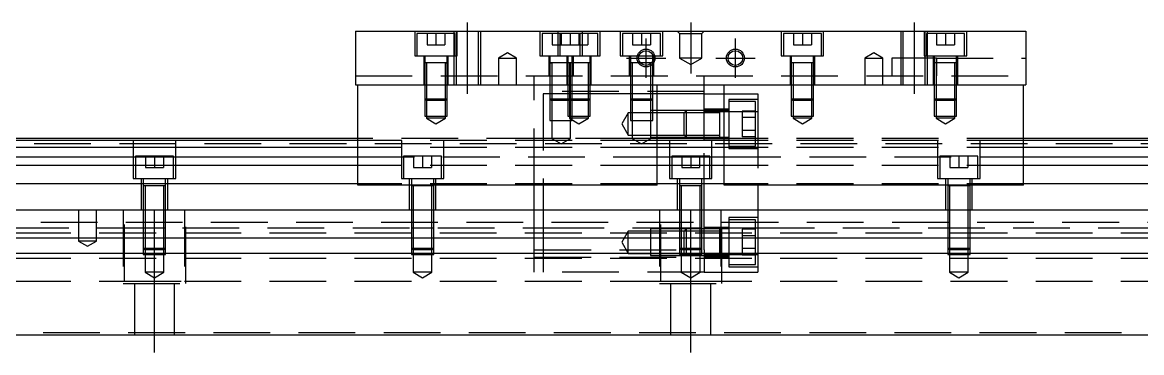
# Model space of a CAD drawing. Extents: x -20 to 990, y -288 to 102.
# Drawn here: x 230.4 to 480.9, y -243 to -169 of the extents above; entities that cross this region are included whole.
import ezdxf

# ---------------------------------------------------------------- set-up
doc = ezdxf.new("R2010")
doc.units = 0
doc.linetypes.add('CENTER', pattern=[50.8, 31.75, -6.35, 6.35, -6.35])
doc.linetypes.add('DASHED', pattern=[19.05, 12.7, -6.35])
doc.layers.get('0').update_dxf_attribs({"linetype": 'CONTINUOUS'})
doc.layers.add('CENTER', color=1, linetype='CENTER')

msp = doc.modelspace()

# ---------------------------------------------------------------- linework, layer by layer
at = {"color": 7, "linetype": 'CONTINUOUS'}
for p, q in [((305, -170.98), (305, -182.98)), ((305, -170.98), (455, -170.98)), ((455, -170.98), (455, -182.98)), ((371.500006, -178.08), (371.229838, -178.08)), ((305, -182.98), (455, -182.98)), ((305.5, -205.48), (305.5, -182.98)), ((372.5, -205.48), (372.5, -182.98)), ((383, -195.48), (383, -182.98)), ((383, -184.98), (387.5, -184.98)), ((387.5, -205.48), (387.5, -182.98)), ((454.5, -205.48), (454.5, -182.98)), ((305.5, -194.98), (28, -194.98)), ((703, -194.98), (454.5, -194.98)), ((305.5, -195.48), (0, -195.48)), ((305.5, -197.019608), (0, -197.019608)), ((387.5, -195.48), (372.5, -195.48)), ((387.5, -197.019608), (372.5, -197.019608)), ((760, -195.48), (454.5, -195.48)), ((760, -197.019608), (454.5, -197.019608)), ((0, -199.140392), (305.5, -199.140392)), ((372.5, -199.140392), (387.5, -199.140392)), ((454.5, -199.140392), (760, -199.140392)), ((305.5, -201.050532), (0, -201.050532)), ((387.5, -201.050532), (372.5, -201.050532)), ((760, -201.050532), (454.5, -201.050532)), ((305.5, -205.161934), (0, -205.161934)), ((387.5, -205.161934), (372.5, -205.161934)), ((760, -205.161934), (454.5, -205.161934)), ((372.5, -205.48), (305.5, -205.48)), ((454.5, -205.48), (387.5, -205.48)), ((0, -210.98), (760, -210.98)), ((0, -217.28), (760, -217.28)), ((0, -220.68), (760, -220.68)), ((0, -238.98), (760, -238.98))]:
    msp.add_line(p, q, dxfattribs=at)
at = {"color": 3, "linetype": 'DASHED'}
for p, q in [((318.25, -170.98), (318.25, -176.48)), ((327.25, -171.48), (318.75, -171.48)), ((318.75, -171.48), (318.75, -176.48)), ((321, -171.48), (321, -173.98)), ((323, -171.48), (323, -173.98)), ((325, -171.48), (325, -173.98)), ((327.000006, -170.98), (327.000006, -171.48)), ((327.000006, -171.48), (327.000006, -176.48)), ((327.25, -176.48), (327.25, -171.48)), ((327.5, -170.98), (327.5, -182.98)), ((327.75, -176.48), (327.75, -170.98)), ((332.5, -182.98), (332.5, -170.98)), ((332.999994, -182.98), (332.999994, -170.98)), ((346.25, -170.98), (346.25, -176.48)), ((350.75, -171.48), (346.75, -171.48)), ((346.75, -171.48), (346.75, -176.48)), ((349, -171.48), (349, -173.98)), ((350.25, -170.98), (350.25, -176.48)), ((359.25, -171.48), (350.75, -171.48)), ((350.75, -171.48), (350.75, -176.48)), ((351, -171.48), (351, -173.98)), ((353, -171.48), (353, -173.98)), ((355, -171.48), (355, -173.98)), ((355.25, -176.48), (355.25, -171.48)), ((355.75, -176.48), (355.75, -170.98)), ((357, -171.48), (357, -173.98)), ((359.25, -176.48), (359.25, -171.48)), ((359.75, -176.48), (359.75, -170.98)), ((364.25, -170.98), (364.25, -176.48)), ((373.25, -171.48), (364.75, -171.48)), ((364.75, -171.48), (364.75, -176.48)), ((367, -171.48), (367, -173.98)), ((369, -171.48), (369, -173.98)), ((371, -171.48), (371, -173.98)), ((373.25, -176.48), (373.25, -171.48)), ((373.75, -176.48), (373.75, -170.98)), ((377.5, -171.48), (377, -170.98)), ((377.5, -171.48), (377.5, -176.98)), ((377.5, -171.48), (382.5, -171.48)), ((382.5, -171.48), (383, -170.98)), ((382.5, -176.98), (382.5, -171.48)), ((400.25, -170.98), (400.25, -176.48)), ((409.25, -171.48), (400.75, -171.48)), ((400.75, -171.48), (400.75, -176.48)), ((403, -171.48), (403, -173.98)), ((405, -171.48), (405, -173.98)), ((407, -171.48), (407, -173.98)), ((409.25, -176.48), (409.25, -171.48)), ((409.75, -176.48), (409.75, -170.98)), ((427.000006, -170.98), (427.000006, -182.98)), ((427.5, -170.98), (427.5, -182.98)), ((432.25, -170.98), (432.25, -176.48)), ((432.5, -182.98), (432.5, -170.98)), ((441.25, -171.48), (432.75, -171.48)), ((432.75, -171.48), (432.75, -176.48)), ((432.999994, -171.48), (432.999994, -170.98)), ((432.999994, -176.48), (432.999994, -171.48)), ((435, -171.48), (435, -173.98)), ((437, -171.48), (437, -173.98)), ((439, -171.48), (439, -173.98)), ((441.25, -176.48), (441.25, -171.48)), ((441.75, -176.48), (441.75, -170.98)), ((321, -173.98), (323, -173.98)), ((323, -173.98), (325, -173.98)), ((349, -173.98), (351, -173.98)), ((351, -173.98), (353, -173.98)), ((353, -173.98), (355, -173.98)), ((355, -173.98), (357, -173.98)), ((367, -173.98), (369, -173.98)), ((369, -173.98), (371, -173.98)), ((403, -173.98), (405, -173.98)), ((405, -173.98), (407, -173.98)), ((435, -173.98), (437, -173.98)), ((437, -173.98), (439, -173.98)), ((318.25, -176.48), (327.75, -176.48)), ((320.25, -176.48), (320.25, -182.98)), ((320.5, -176.48), (320.5, -178.08)), ((325.5, -178.08), (325.5, -176.48)), ((325.75, -182.98), (325.75, -176.48)), ((327.000006, -176.48), (327.000006, -182.98)), ((339, -175.8253), (337, -176.98)), ((337, -176.98), (339, -176.98)), ((337, -176.98), (337, -182.98)), ((341, -176.98), (339, -175.8253)), ((339, -176.98), (341, -176.98)), ((341, -182.98), (341, -176.98)), ((346.25, -176.48), (350.25, -176.48)), ((348.25, -176.48), (348.25, -180.98)), ((348.5, -176.48), (348.5, -178.08)), ((350.25, -176.48), (359.75, -176.48)), ((352.25, -176.48), (352.25, -182.98)), ((352.5, -176.48), (352.5, -178.08)), ((353.5, -178.08), (353.5, -176.48)), ((353.75, -180.98), (353.75, -176.48)), ((357.5, -178.08), (357.5, -176.48)), ((357.75, -182.98), (357.75, -176.48)), ((364.25, -176.48), (373.75, -176.48)), ((366.25, -176.48), (366.25, -180.98)), ((366.5, -176.48), (366.5, -178.08)), ((371.5, -177.667386), (371.5, -176.48)), ((371.5, -178.08), (371.5, -177.667386)), ((371.75, -180.98), (371.75, -176.48)), ((382.5, -176.98), (377.5, -176.98)), ((377.5, -176.98), (380, -178.423376)), ((380, -178.423376), (382.5, -176.98)), ((400.25, -176.48), (409.75, -176.48)), ((402.25, -176.48), (402.25, -182.98)), ((402.5, -176.48), (402.5, -178.08)), ((407.5, -178.08), (407.5, -176.48)), ((407.75, -182.98), (407.75, -176.48)), ((421, -175.8253), (419, -176.98)), ((419, -176.98), (421, -176.98)), ((419, -176.98), (419, -182.98)), ((423, -176.98), (421, -175.8253)), ((421, -176.98), (423, -176.98)), ((423, -182.98), (423, -176.98)), ((425, -176.98), (425, -180.98)), ((435, -176.98), (425, -176.98)), ((432.25, -176.48), (441.75, -176.48)), ((432.999994, -182.98), (432.999994, -176.48)), ((434.25, -176.48), (434.25, -182.98)), ((434.5, -176.48), (434.5, -178.08)), ((435, -176.98), (455, -176.98)), ((435, -180.98), (435, -176.98)), ((435, -176.98), (435, -178.08)), ((439.5, -178.08), (439.5, -176.48)), ((439.75, -182.98), (439.75, -176.48)), ((320.5, -178.075), (320.5, -178.08)), ((325.5, -178.08), (320.5, -178.08)), ((320.5, -178.08), (320.5, -178.085)), ((320.5, -178.08), (320.5, -182.97998)), ((320.9, -178.08), (320.9, -182.97998)), ((325.1, -182.97998), (325.1, -178.08)), ((325.242602, -178.08), (325.5, -178.08)), ((325.5, -178.08), (325.5, -178.075)), ((325.5, -178.085), (325.5, -178.08)), ((325.5, -182.97998), (325.5, -178.08)), ((348.5, -178.075), (348.5, -178.08)), ((348.5, -178.08), (348.757448, -178.08)), ((353.5, -178.08), (348.5, -178.08)), ((348.5, -178.08), (348.5, -180.97998)), ((348.5, -178.08), (348.5, -178.085)), ((348.9, -178.08), (348.9, -186.48)), ((352.5, -178.075), (352.5, -178.08)), ((357.5, -178.08), (352.5, -178.08)), ((352.5, -178.08), (352.5, -178.085)), ((352.5, -178.08), (352.5, -182.97998)), ((352.9, -178.08), (352.9, -186.48)), ((353.1, -186.48), (353.1, -178.08)), ((353.5, -178.08), (353.5, -178.075)), ((353.5, -180.97998), (353.5, -178.08)), ((353.5, -178.085), (353.5, -178.08)), ((357.1, -186.48), (357.1, -178.08)), ((357.5, -178.08), (357.5, -178.075)), ((357.5, -178.085), (357.5, -178.08)), ((357.5, -182.97998), (357.5, -178.08)), ((366.5, -178.075), (366.5, -178.08)), ((371.5, -178.08), (366.5, -178.08)), ((366.5, -178.08), (366.5, -178.085)), ((366.5, -178.08), (366.5, -180.97998)), ((366.9, -178.08), (366.9, -186.48)), ((371.1, -186.48), (371.1, -178.08)), ((371.242602, -178.08), (371.5, -178.08)), ((371.5, -178.08), (371.5, -178.075)), ((371.5, -178.085), (371.5, -178.08)), ((371.5, -178.302876), (371.5, -178.08)), ((371.5, -180.97998), (371.5, -178.302876)), ((402.5, -178.075), (402.5, -178.08)), ((407.5, -178.08), (402.5, -178.08)), ((402.5, -178.08), (402.5, -178.085)), ((402.5, -178.08), (402.5, -182.97998)), ((402.9, -178.08), (402.9, -186.48)), ((407.1, -186.48), (407.1, -178.08)), ((407.5, -178.08), (407.5, -178.075)), ((407.5, -178.085), (407.5, -178.08)), ((407.5, -182.97998), (407.5, -178.08)), ((434.5, -178.075), (434.5, -178.08)), ((439.5, -178.08), (434.5, -178.08)), ((434.5, -178.08), (434.5, -182.97998)), ((434.5, -178.08), (434.5, -178.085)), ((434.9, -178.08), (434.9, -186.48)), ((435, -178.08), (435, -180.98)), ((439.1, -186.48), (439.1, -178.08)), ((439.5, -178.08), (439.5, -178.075)), ((439.5, -182.97998), (439.5, -178.08)), ((439.5, -178.085), (439.5, -178.08)), ((305, -180.98), (455, -180.98)), ((345, -182.98), (345, -180.98)), ((348.5, -180.98), (348.5, -182.98)), ((348.500006, -180.98), (348.500006, -182.98)), ((353.499994, -182.98), (353.499994, -180.98)), ((353.5, -182.98), (353.5, -180.98)), ((366.5, -180.98), (366.5, -182.98)), ((366.500006, -180.98), (366.500006, -182.98)), ((366.9, -180.98), (371.1, -180.98)), ((371.499994, -182.98), (371.499994, -180.98)), ((371.5, -182.98), (371.5, -180.98)), ((383, -182.98), (383, -180.98)), ((320.5, -182.98), (320.5, -186.08)), ((320.500006, -182.98), (320.500006, -186.080006)), ((320.9, -182.98), (320.9, -186.48)), ((325.1, -186.48), (325.1, -182.98)), ((325.499994, -186.080006), (325.499994, -182.98)), ((325.5, -186.08), (325.5, -182.98)), ((345, -205.48), (345, -182.98)), ((383, -184.48), (345, -184.48)), ((347, -184.98), (347, -203.98)), ((348.5, -184.98), (347, -184.98)), ((348.5, -182.98), (348.5, -186.08)), ((348.9, -184.98), (348.5, -184.98)), ((348.500006, -182.98), (348.500006, -186.080006)), ((352.5, -184.98), (348.9, -184.98)), ((352.5, -182.98), (352.5, -186.08)), ((352.9, -184.98), (352.5, -184.98)), ((352.500006, -182.98), (352.500006, -186.080006)), ((353.1, -184.98), (352.9, -184.98)), ((353.5, -184.98), (353.1, -184.98)), ((353.499994, -186.080006), (353.499994, -182.98)), ((353.5, -186.08), (353.5, -182.98)), ((357.1, -184.98), (353.5, -184.98)), ((357.5, -184.98), (357.1, -184.98)), ((357.499994, -186.080006), (357.499994, -182.98)), ((357.5, -186.08), (357.5, -182.98)), ((366.5, -184.98), (357.5, -184.98)), ((366.5, -182.98), (366.5, -186.08)), ((366.9, -184.98), (366.5, -184.98)), ((366.500006, -182.98), (366.500006, -186.080006)), ((371.1, -184.98), (366.9, -184.98)), ((371.5, -184.98), (371.1, -184.98)), ((371.499994, -186.080006), (371.499994, -182.98)), ((371.5, -186.08), (371.5, -182.98)), ((372.5, -184.98), (371.5, -184.98)), ((383, -184.98), (372.5, -184.98)), ((387.5, -184.98), (395, -184.98)), ((395, -184.98), (395, -188.98)), ((402.5, -182.98), (402.5, -186.08)), ((402.500006, -182.98), (402.500006, -186.080006)), ((407.499994, -186.080006), (407.499994, -182.98)), ((407.5, -186.08), (407.5, -182.98)), ((434.5, -182.98), (434.5, -186.08)), ((434.500006, -182.98), (434.500006, -186.080006)), ((439.499994, -186.080006), (439.499994, -182.98)), ((439.5, -186.08), (439.5, -182.98)), ((320.5, -186.08), (325.5, -186.08)), ((320.5, -186.08), (320.9, -186.48)), ((320.500006, -186.08002), (320.500006, -189.98)), ((325.1, -186.48), (320.9, -186.48)), ((320.9, -186.48002), (320.9, -189.98)), ((325.1, -186.48), (325.5, -186.08)), ((325.1, -189.98), (325.1, -186.48002)), ((325.499994, -189.98), (325.499994, -186.08002)), ((348.5, -186.08), (352.5, -186.08)), ((348.5, -186.08), (348.9, -186.48)), ((348.500006, -186.08002), (348.500006, -190.98)), ((352.500006, -186.48), (348.9, -186.48)), ((348.9, -186.48002), (348.9, -190.98)), ((352.5, -186.08), (357.5, -186.08)), ((352.5, -186.08), (352.9, -186.48)), ((352.500006, -186.08002), (352.500006, -189.98)), ((352.9, -186.48), (352.500006, -186.48)), ((357.1, -186.48), (352.9, -186.48)), ((352.9, -186.48002), (352.9, -189.98)), ((353.1, -186.48), (353.5, -186.08)), ((353.1, -190.98), (353.1, -186.48002)), ((353.499994, -186.48), (353.499994, -186.08002)), ((353.499994, -189.98), (353.499994, -186.48)), ((357.1, -186.48), (357.5, -186.08)), ((357.1, -189.98), (357.1, -186.48002)), ((357.499994, -189.98), (357.499994, -186.08002)), ((366.5, -186.08), (371.5, -186.08)), ((366.5, -186.08), (366.9, -186.48)), ((366.500006, -186.08002), (366.500006, -190.98)), ((371.1, -186.48), (366.9, -186.48)), ((366.9, -186.48002), (366.9, -190.98)), ((371.1, -186.48), (371.5, -186.08)), ((371.1, -190.98), (371.1, -186.48002)), ((371.499994, -190.98), (371.499994, -186.08002)), ((388.5, -186.23), (388.5, -197.23)), ((395, -186.23), (388.5, -186.23)), ((394.5, -186.73), (388.5, -186.73)), ((394.5, -196.73), (394.5, -186.73)), ((402.5, -186.08), (407.5, -186.08)), ((402.5, -186.08), (402.9, -186.48)), ((402.500006, -186.08002), (402.500006, -189.98)), ((407.1, -186.48), (402.9, -186.48)), ((402.9, -186.48002), (402.9, -189.98)), ((407.1, -186.48), (407.5, -186.08)), ((407.1, -189.98), (407.1, -186.48002)), ((407.499994, -189.98), (407.499994, -186.08002)), ((434.5, -186.08), (439.5, -186.08)), ((434.5, -186.08), (434.9, -186.48)), ((434.500006, -186.08002), (434.500006, -189.98)), ((439.1, -186.48), (434.9, -186.48)), ((434.9, -186.48002), (434.9, -189.98)), ((439.1, -186.48), (439.5, -186.08)), ((439.1, -189.98), (439.1, -186.48002)), ((439.499994, -189.98), (439.499994, -186.08002)), ((320.500006, -189.98), (325.499994, -189.98)), ((320.9, -189.98), (320.9, -190.48)), ((325.1, -190.48), (325.1, -189.98)), ((352.500006, -189.98), (357.499994, -189.98)), ((352.9, -189.98), (352.9, -190.48)), ((353.499994, -190.98), (353.499994, -189.98)), ((357.1, -190.48), (357.1, -189.98)), ((366, -189.23), (364.556624, -191.73)), ((366, -194.23), (366, -189.23)), ((371, -189.23), (366, -189.23)), ((371, -188.730006), (371, -190.848124)), ((371.499994, -188.730006), (371, -188.730006)), ((378.49998, -189.23), (371, -189.23)), ((372.5, -188.730006), (371.499994, -188.730006)), ((378.99998, -188.730006), (372.5, -188.730006)), ((379, -188.73), (378.5, -189.23)), ((378.5, -194.23), (378.5, -189.23)), ((386.5, -189.23), (378.5, -189.23)), ((383, -188.730006), (378.999994, -188.730006)), ((379, -188.73), (379, -194.73)), ((383, -188.73), (379, -188.73)), ((388.5, -188.43), (383, -188.43)), ((383, -188.98), (387.5, -188.98)), ((386.5, -188.73), (383.00002, -188.73)), ((386.5, -188.73), (386.495, -188.73)), ((386.5, -194.73), (386.5, -188.73)), ((386.505, -188.73), (386.5, -188.73)), ((387.5, -188.73), (386.5, -188.73)), ((388.5, -188.73), (387.5, -188.73)), ((387.5, -188.98), (395, -188.98)), ((391.5, -188.843248), (391.5, -190.286624)), ((394.5, -188.843248), (391.5, -188.843248)), ((394.5, -190.286624), (391.5, -190.286624)), ((391.5, -190.286624), (391.5, -193.173376)), ((395, -188.98), (395, -205.48)), ((402.500006, -189.98), (407.499994, -189.98)), ((402.9, -189.98), (402.9, -190.48)), ((407.1, -190.48), (407.1, -189.98)), ((434.500006, -189.98), (439.499994, -189.98)), ((434.9, -189.98), (434.9, -190.48)), ((439.1, -190.48), (439.1, -189.98)), ((325.1, -190.48), (320.9, -190.48)), ((320.9, -190.48), (323, -191.692436)), ((323, -191.692436), (325.1, -190.48)), ((348.500006, -190.98), (353.499994, -190.98)), ((348.9, -190.98), (348.9, -194.98)), ((357.1, -190.48), (352.9, -190.48)), ((352.9, -190.48), (355, -191.692436)), ((353.1, -194.98), (353.1, -190.98)), ((355, -191.692436), (357.1, -190.48)), ((364.556624, -191.73), (366, -194.23)), ((366.500006, -190.98), (371.499994, -190.98)), ((366.9, -190.98), (366.9, -194.98)), ((371, -190.848124), (371, -190.983818)), ((371, -190.983818), (371, -194.729994)), ((371.1, -194.98), (371.1, -190.98)), ((407.1, -190.48), (402.9, -190.48)), ((402.9, -190.48), (405, -191.692436)), ((405, -191.692436), (407.1, -190.48)), ((439.1, -190.48), (434.9, -190.48)), ((434.9, -190.48), (437, -191.692436)), ((437, -191.692436), (439.1, -190.48)), ((347, -194.98), (305.5, -194.98)), ((348.9, -194.98), (347, -194.98)), ((353.1, -194.98), (348.9, -194.98)), ((348.9, -194.98), (351, -196.192436)), ((351, -196.192436), (353.1, -194.98)), ((366.9, -194.98), (353.1, -194.98)), ((366, -194.23), (371, -194.23)), ((371.1, -194.98), (366.9, -194.98)), ((366.9, -194.98), (369, -196.192436)), ((369, -196.192436), (371.1, -194.98)), ((371, -194.23), (378.49998, -194.23)), ((371, -194.729994), (378.99998, -194.729994)), ((383, -194.98), (371.1, -194.98)), ((378.5, -194.23), (386.5, -194.23)), ((378.5, -194.23), (379, -194.73)), ((379, -194.729994), (383, -194.729994)), ((379, -194.73), (383, -194.73)), ((387.5, -194.98), (383, -194.98)), ((383, -195.03), (388.5, -195.03)), ((383.00002, -194.73), (386.5, -194.73)), ((386.495, -194.73), (386.5, -194.73)), ((386.5, -194.73), (386.505, -194.73)), ((386.5, -194.73), (387.5, -194.73)), ((387.5, -194.73), (388.5, -194.73)), ((388.5, -194.98), (387.5, -194.98)), ((395, -194.98), (388.5, -194.98)), ((391.5, -193.173376), (391.5, -194.616752)), ((394.5, -193.173376), (391.5, -193.173376)), ((394.5, -194.616752), (391.5, -194.616752)), ((454.5, -194.98), (395, -194.98)), ((703, -196.23), (25, -196.23)), ((255.25, -195.48), (255.25, -203.98)), ((264.75, -203.98), (264.75, -195.48)), ((372.5, -195.48), (305.5, -195.48)), ((372.5, -197.019608), (305.5, -197.019608)), ((315.25, -195.48), (315.25, -203.98)), ((324.75, -203.98), (324.75, -195.48)), ((375.25, -195.48), (375.25, -203.98)), ((383, -210.98), (383, -195.48)), ((384.75, -203.98), (384.75, -195.48)), ((454.5, -195.48), (387.5, -195.48)), ((454.5, -197.019608), (387.5, -197.019608)), ((388.5, -196.73), (394.5, -196.73)), ((388.5, -197.23), (395, -197.23)), ((435.25, -195.48), (435.25, -203.98)), ((444.75, -203.98), (444.75, -195.48)), ((264.25, -198.98), (255.75, -198.98)), ((255.75, -198.98), (255.75, -203.98)), ((258, -198.98), (258, -201.48)), ((260, -198.98), (260, -201.48)), ((262, -198.98), (262, -201.48)), ((264.25, -203.98), (264.25, -198.98)), ((305.5, -199.140392), (372.5, -199.140392)), ((324.25, -198.98), (315.75, -198.98)), ((315.75, -198.98), (315.75, -203.98)), ((318, -198.98), (318, -201.48)), ((320, -198.98), (320, -201.48)), ((322, -198.98), (322, -201.48)), ((324.25, -203.98), (324.25, -198.98)), ((384.25, -198.98), (375.75, -198.98)), ((375.75, -198.98), (375.75, -203.98)), ((378, -198.98), (378, -201.48)), ((380, -198.98), (380, -201.48)), ((382, -198.98), (382, -201.48)), ((384.25, -203.98), (384.25, -198.98)), ((387.5, -199.140392), (454.5, -199.140392)), ((444.25, -198.98), (435.75, -198.98)), ((435.75, -198.98), (435.75, -203.98)), ((438, -198.98), (438, -201.48)), ((440, -198.98), (440, -201.48)), ((442, -198.98), (442, -201.48)), ((444.25, -203.98), (444.25, -198.98)), ((258, -201.48), (260, -201.48)), ((260, -201.48), (262, -201.48)), ((372.5, -201.050532), (305.5, -201.050532)), ((318, -201.48), (320, -201.48)), ((320, -201.48), (322, -201.48)), ((378, -201.48), (380, -201.48)), ((380, -201.48), (382, -201.48)), ((454.5, -201.050532), (387.5, -201.050532)), ((438, -201.48), (440, -201.48)), ((440, -201.48), (442, -201.48)), ((255.25, -203.98), (264.75, -203.98)), ((257, -203.98), (257, -210.98)), ((257.5, -203.98), (257.5, -205.58)), ((262.5, -205.58), (262.5, -203.98)), ((263, -210.98), (263, -203.98)), ((372.5, -205.161934), (305.5, -205.161934)), ((315.25, -203.98), (324.75, -203.98)), ((317, -203.98), (317, -210.98)), ((317.5, -203.98), (317.5, -205.58)), ((322.5, -205.58), (322.5, -203.98)), ((323, -210.98), (323, -203.98)), ((347, -203.98), (347, -210.98)), ((375.25, -203.98), (384.75, -203.98)), ((377, -203.98), (377, -210.98)), ((377.5, -203.98), (377.5, -205.58)), ((382.5, -205.58), (382.5, -203.98)), ((383, -210.98), (383, -203.98)), ((454.5, -205.161934), (387.5, -205.161934)), ((435.25, -203.98), (444.75, -203.98)), ((437, -203.98), (437, -210.98)), ((437.5, -203.98), (437.5, -205.58)), ((442.5, -205.58), (442.5, -203.98)), ((443, -210.98), (443, -203.98)), ((257.5, -205.575), (257.5, -205.58)), ((262.5, -205.58), (257.5, -205.58)), ((257.5, -205.58), (257.5, -205.585)), ((257.5, -205.58), (257.5, -210.97998)), ((257.9, -205.58), (257.9, -210.97998)), ((262.1, -210.97998), (262.1, -205.58)), ((262.5, -205.58), (262.5, -205.575)), ((262.5, -205.585), (262.5, -205.58)), ((262.5, -210.97998), (262.5, -205.58)), ((317.5, -205.575), (317.5, -205.58)), ((322.5, -205.58), (317.5, -205.58)), ((317.5, -205.58), (317.5, -205.585)), ((317.5, -205.58), (317.5, -210.97998)), ((317.9, -205.58), (317.9, -210.97998)), ((322.1, -210.97998), (322.1, -205.58)), ((322.5, -205.58), (322.5, -205.575)), ((322.5, -205.585), (322.5, -205.58)), ((322.5, -210.97998), (322.5, -205.58)), ((345, -210.98), (345, -205.48)), ((377.5, -205.575), (377.5, -205.58)), ((382.5, -205.58), (377.5, -205.58)), ((377.5, -205.58), (377.5, -205.585)), ((377.5, -205.58), (377.5, -210.97998)), ((377.9, -205.58), (377.9, -210.97998)), ((382.1, -210.97998), (382.1, -205.58)), ((382.5, -205.58), (382.5, -205.575)), ((382.5, -205.585), (382.5, -205.58)), ((382.5, -210.97998), (382.5, -205.58)), ((395, -205.48), (395, -210.98)), ((437.5, -205.575), (437.5, -205.58)), ((442.5, -205.58), (437.5, -205.58)), ((437.5, -205.58), (437.5, -205.585)), ((437.5, -205.58), (437.5, -210.97998)), ((437.9, -205.58), (437.9, -210.97998)), ((442.1, -210.97998), (442.1, -205.58)), ((442.5, -205.58), (442.5, -205.575)), ((442.5, -205.585), (442.5, -205.58)), ((442.5, -210.97998), (442.5, -205.58)), ((243, -210.98), (243, -217.98)), ((247, -217.98), (247, -210.98)), ((253, -210.98), (253, -227.48)), ((253.291796, -226.98), (253.291796, -210.98)), ((257.5, -210.98), (257.5, -217.28)), ((257.500006, -210.98), (257.500006, -217.28)), ((257.9, -210.98), (257.9, -217.28)), ((262.1, -217.28), (262.1, -210.98)), ((262.499994, -217.28), (262.499994, -210.98)), ((262.5, -217.28), (262.5, -210.98)), ((266.708204, -210.98), (266.708204, -226.98)), ((267, -227.48), (267, -210.98)), ((317.5, -210.98), (317.5, -217.28)), ((317.500006, -210.98), (317.500006, -217.28)), ((317.9, -210.98), (317.9, -217.28)), ((322.1, -217.28), (322.1, -210.98)), ((322.499994, -217.28), (322.499994, -210.98)), ((322.5, -217.28), (322.5, -210.98)), ((345, -217.28), (345, -210.98)), ((347, -210.98), (347, -217.28)), ((373, -210.98), (373, -227.48)), ((373.291796, -226.98), (373.291796, -210.98)), ((377.5, -210.98), (377.5, -217.28)), ((377.500006, -210.98), (377.500006, -217.28)), ((377.9, -210.98), (377.9, -217.28)), ((382.1, -217.28), (382.1, -210.98)), ((382.499994, -217.28), (382.499994, -210.98)), ((382.5, -217.28), (382.5, -210.98)), ((383, -217.28), (383, -210.98)), ((386.708204, -210.98), (386.708204, -226.98)), ((387, -227.48), (387, -210.98)), ((388.5, -212.73), (388.5, -223.73)), ((395, -212.73), (388.5, -212.73)), ((395, -210.98), (395, -217.28)), ((437.5, -210.98), (437.5, -217.28)), ((437.500006, -210.98), (437.500006, -217.28)), ((437.9, -210.98), (437.9, -217.28)), ((442.1, -217.28), (442.1, -210.98)), ((442.499994, -217.28), (442.499994, -210.98)), ((442.5, -217.28), (442.5, -210.98)), ((25, -213.73), (703, -213.73)), ((56.708204, -214.98), (345, -214.98)), ((257.5, -214.98), (257.9, -214.98)), ((257.9, -214.98), (262.1, -214.98)), ((262.1, -214.98), (262.5, -214.98)), ((317.5, -214.98), (317.9, -214.98)), ((317.9, -214.98), (322.1, -214.98)), ((322.1, -214.98), (322.5, -214.98)), ((345, -214.98), (347, -214.98)), ((347, -214.98), (347.5, -214.98)), ((347.5, -214.98), (347.9, -214.98)), ((347.9, -214.98), (383, -214.98)), ((371, -215.230006), (371, -220.68)), ((378.99998, -215.230006), (371, -215.230006)), ((377.5, -214.98), (377.9, -214.98)), ((377.9, -214.98), (382.1, -214.98)), ((379, -215.23), (378.5, -215.73)), ((379, -215.23), (379, -220.68)), ((383, -215.23), (379, -215.23)), ((383, -215.230006), (379, -215.230006)), ((382.1, -214.98), (382.5, -214.98)), ((388.5, -214.93), (383, -214.93)), ((383, -214.98), (388.5, -214.98)), ((386.505, -215.23), (383.00002, -215.23)), ((388.5, -215.23), (386.495, -215.23)), ((386.5, -221.23), (386.5, -215.23)), ((394.5, -213.23), (388.5, -213.23)), ((388.5, -214.98), (394.5, -214.98)), ((391.5, -215.343248), (391.5, -216.786624)), ((394.5, -215.343248), (391.5, -215.343248)), ((394.5, -217.28), (394.5, -213.23)), ((394.5, -214.98), (395, -214.98)), ((395, -214.98), (677.5, -214.98)), ((437.5, -214.98), (437.9, -214.98)), ((437.9, -214.98), (442.1, -214.98)), ((442.1, -214.98), (442.5, -214.98)), ((0, -216.13), (760, -216.13)), ((257.5, -217.28), (257.5, -219.58)), ((257.500006, -217.28), (257.500006, -219.580006)), ((257.9, -217.28), (257.9, -219.98)), ((262.1, -219.98), (262.1, -217.28)), ((262.499994, -219.580006), (262.499994, -217.28)), ((262.5, -219.58), (262.5, -217.28)), ((317.5, -217.28), (317.5, -219.58)), ((317.500006, -217.28), (317.500006, -219.580006)), ((317.9, -217.28), (317.9, -219.98)), ((322.1, -219.98), (322.1, -217.28)), ((322.499994, -219.580006), (322.499994, -217.28)), ((322.5, -219.58), (322.5, -217.28)), ((345, -219.98), (345, -217.28)), ((347, -217.28), (347, -220.68)), ((366, -215.73), (364.556624, -218.23)), ((366, -220.73), (366, -215.73)), ((371, -215.73), (366, -215.73)), ((378.49998, -215.73), (371, -215.73)), ((377.5, -217.28), (377.5, -219.58)), ((377.500006, -217.28), (377.500006, -219.580006)), ((377.9, -217.28), (377.9, -219.98)), ((378.5, -220.68), (378.5, -215.73)), ((386.5, -215.73), (378.5, -215.73)), ((382.1, -219.98), (382.1, -217.28)), ((382.499994, -219.580006), (382.499994, -217.28)), ((382.5, -219.58), (382.5, -217.28)), ((383, -219.98), (383, -217.28)), ((394.5, -216.786624), (391.5, -216.786624)), ((391.5, -216.786624), (391.5, -219.673376)), ((394.5, -220.68), (394.5, -217.28)), ((395, -217.28), (395, -220.68)), ((437.5, -217.28), (437.5, -219.58)), ((437.500006, -217.28), (437.500006, -219.580006)), ((437.9, -217.28), (437.9, -219.98)), ((442.1, -219.98), (442.1, -217.28)), ((442.499994, -219.580006), (442.499994, -217.28)), ((442.5, -219.58), (442.5, -217.28)), ((247, -217.98), (243, -217.98)), ((243, -217.98), (245, -219.1347)), ((245, -219.1347), (247, -217.98)), ((257.5, -219.58), (262.5, -219.58)), ((257.5, -219.58), (257.9, -219.98)), ((257.500006, -219.58002), (257.500006, -220.68)), ((262.1, -219.98), (257.9, -219.98)), ((257.9, -219.98002), (257.9, -220.98)), ((262.1, -219.98), (262.5, -219.58)), ((262.1, -220.98), (262.1, -219.98002)), ((262.499994, -220.68), (262.499994, -219.58002)), ((317.5, -219.58), (322.5, -219.58)), ((317.5, -219.58), (317.9, -219.98)), ((317.500006, -219.58002), (317.500006, -220.68)), ((322.1, -219.98), (317.9, -219.98)), ((317.9, -219.98002), (317.9, -220.98)), ((322.1, -219.98), (322.5, -219.58)), ((322.1, -220.98), (322.1, -219.98002)), ((322.499994, -220.68), (322.499994, -219.58002)), ((345, -220.68), (345, -219.98)), ((345, -219.98), (383, -219.98)), ((364.556624, -218.23), (366, -220.73)), ((377.5, -219.58), (382.5, -219.58)), ((377.5, -219.58), (377.9, -219.98)), ((377.500006, -219.58002), (377.500006, -220.68)), ((382.1, -219.98), (377.9, -219.98)), ((377.9, -219.98002), (377.9, -220.98)), ((382.1, -219.98), (382.5, -219.58)), ((382.1, -220.98), (382.1, -219.98002)), ((382.499994, -220.68), (382.499994, -219.58002)), ((383, -219.98), (383, -220.68)), ((391.5, -219.673376), (391.5, -221.116752)), ((394.5, -219.673376), (391.5, -219.673376)), ((437.5, -219.58), (442.5, -219.58)), ((437.5, -219.58), (437.9, -219.98)), ((437.500006, -219.58002), (437.500006, -220.68)), ((442.1, -219.98), (437.9, -219.98)), ((437.9, -219.98002), (437.9, -220.98)), ((442.1, -219.98), (442.5, -219.58)), ((442.1, -220.98), (442.1, -219.98002)), ((442.499994, -220.68), (442.499994, -219.58002)), ((0, -221.83), (760, -221.83)), ((257.500006, -220.68), (257.500006, -220.98)), ((257.500006, -220.98), (262.499994, -220.98)), ((257.9, -220.98), (257.9, -224.98)), ((262.1, -224.98), (262.1, -220.98)), ((262.499994, -220.98), (262.499994, -220.68)), ((317.500006, -220.68), (317.500006, -220.98)), ((317.500006, -220.98), (322.499994, -220.98)), ((317.9, -220.98), (317.9, -224.98)), ((322.1, -224.98), (322.1, -220.98)), ((322.499994, -220.98), (322.499994, -220.68)), ((345, -224.98), (345, -220.68)), ((345, -221.60077), (383, -221.60077)), ((345, -221.60077), (347, -221.60077)), ((347, -220.68), (347, -224.98)), ((366, -220.73), (371, -220.73)), ((371, -220.68), (371, -221.229994)), ((371, -220.73), (378.49998, -220.73)), ((371, -221.229994), (378.99998, -221.229994)), ((377.500006, -220.68), (377.500006, -220.98)), ((377.500006, -220.98), (382.499994, -220.98)), ((377.9, -220.98), (377.9, -224.98)), ((378.5, -220.73), (378.5, -220.68)), ((378.5, -220.73), (386.5, -220.73)), ((378.5, -220.73), (379, -221.23)), ((378.999994, -221.229994), (383, -221.229994)), ((379, -220.68), (379, -221.23)), ((379, -221.23), (383, -221.23)), ((382.1, -224.98), (382.1, -220.98)), ((382.499994, -220.98), (382.499994, -220.68)), ((383, -220.68), (383, -224.98)), ((383, -220.98), (395, -220.98)), ((383, -221.53), (388.5, -221.53)), ((383.00002, -221.23), (386.5, -221.23)), ((386.495, -221.23), (386.5, -221.23)), ((386.5, -221.23), (386.505, -221.23)), ((386.5, -221.23), (388.5, -221.23)), ((394.5, -221.116752), (391.5, -221.116752)), ((394.5, -223.23), (394.5, -220.68)), ((395, -220.68), (395, -220.98)), ((395, -220.98), (395, -224.98)), ((437.500006, -220.68), (437.500006, -220.98)), ((437.500006, -220.98), (442.499994, -220.98)), ((437.9, -220.98), (437.9, -224.98)), ((442.1, -224.98), (442.1, -220.98)), ((442.499994, -220.98), (442.499994, -220.68)), ((262.1, -224.98), (257.9, -224.98)), ((257.9, -224.98), (260, -226.192436)), ((260, -226.192436), (262.1, -224.98)), ((322.1, -224.98), (317.9, -224.98)), ((317.9, -224.98), (320, -226.192436)), ((320, -226.192436), (322.1, -224.98)), ((383, -224.98), (345, -224.98)), ((382.1, -224.98), (377.9, -224.98)), ((377.9, -224.98), (380, -226.192436)), ((380, -226.192436), (382.1, -224.98)), ((383, -224.98), (395, -224.98)), ((388.5, -223.23), (394.5, -223.23)), ((388.5, -223.73), (395, -223.73)), ((442.1, -224.98), (437.9, -224.98)), ((437.9, -224.98), (440, -226.192436)), ((440, -226.192436), (442.1, -224.98)), ((0, -226.98), (760, -226.98)), ((253, -227.48), (267, -227.48)), ((253.291796, -226.98), (266.708204, -226.98)), ((255.5, -227.48), (255.5, -238.98)), ((264.5, -238.98), (264.5, -227.48)), ((373, -227.48), (387, -227.48)), ((373.291796, -226.98), (386.708204, -226.98)), ((375.5, -227.48), (375.5, -238.98)), ((384.5, -238.98), (384.5, -227.48)), ((6.499992, -238.48), (760, -238.48))]:
    msp.add_line(p, q, dxfattribs=at)
at = {"color": 3, "linetype": 'CONTINUOUS'}
for centre in [(370, -176.98), (390, -176.98)]:
    msp.add_circle(centre, 2, dxfattribs=at)
at = {"color": 7, "linetype": 'CONTINUOUS'}
for centre in [(370, -176.98), (390, -176.98)]:
    msp.add_circle(centre, 1.65, dxfattribs=at)
at = {"layer": 'CENTER', "color": 1, "linetype": 'CENTER'}
for p, q in [((330, -168.98), (330, -184.98)), ((380, -168.98), (380, -180.423376)), ((430, -168.98), (430, -184.98)), ((370, -181.38), (370, -172.58)), ((390, -181.38), (390, -172.58)), ((365.6, -176.98), (374.4, -176.98)), ((385.6, -176.98), (394.4, -176.98)), ((260, -242.98), (260, -208.98)), ((380, -242.98), (380, -208.98))]:
    msp.add_line(p, q, dxfattribs=at)

doc.saveas('drawing.dxf')
